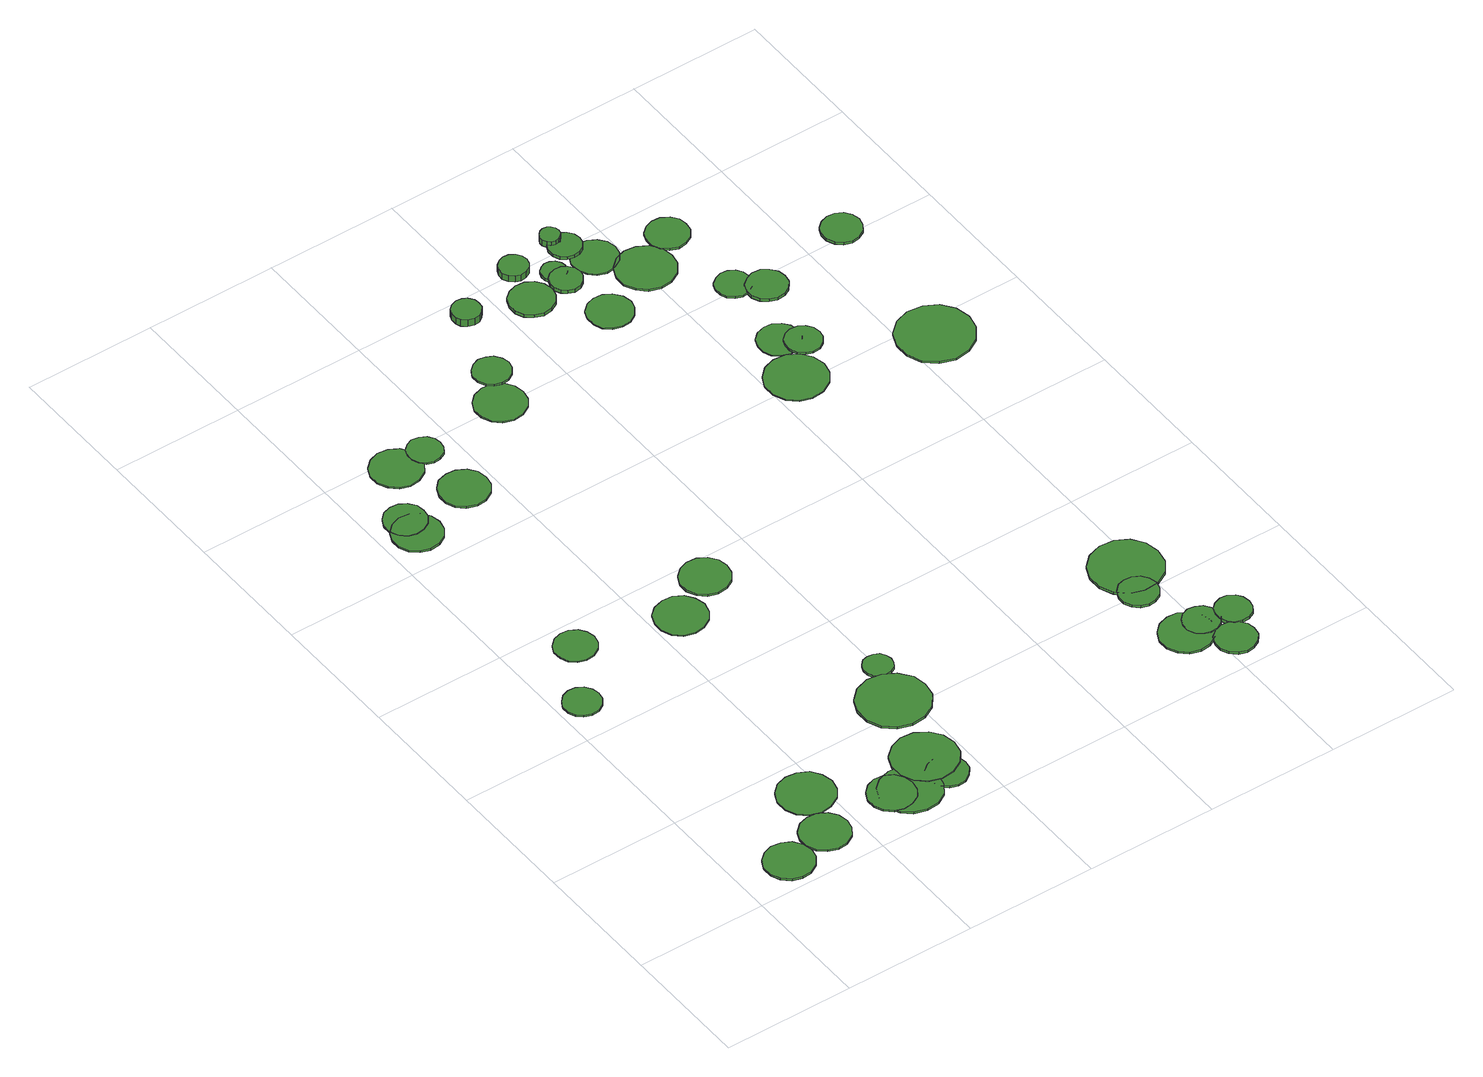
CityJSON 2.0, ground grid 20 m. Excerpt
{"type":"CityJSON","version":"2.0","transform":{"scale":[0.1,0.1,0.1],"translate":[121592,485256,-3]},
"CityObjects":{
"tree1":{"type":"SolitaryVegetationObject","attributes":{"function":"something"},"geometry":[{"type":"MultiSurface","lod":"1","boundaries":[[[0,1,2,3,4,5,6,7,8,9,10,11,12,13,14]],[[15,16,17,18,19,20,21,22,23,24,25,26,27,28,29]],[[0,29,28,1]],[[1,28,27,2]],[[2,27,26,3]],[[3,26,25,4]],[[4,25,24,5]],[[5,24,23,6]],[[6,23,22,7]],[[7,22,21,8]],[[8,21,20,9]],[[9,20,19,10]],[[10,19,18,11]],[[11,18,17,12]],[[12,17,16,13]],[[13,16,15,14]],[[14,15,29,0]]]}]},
"tree2":{"type":"SolitaryVegetationObject","attributes":{"function":"something"},"geometry":[{"type":"MultiSurface","lod":"1","boundaries":[[[30,31,32,33,34,35,36,37,38,39,40,41,42,43,44]],[[45,46,47,48,49,50,51,52,53,54,55,56,57,58,59]],[[30,59,58,31]],[[31,58,57,32]],[[32,57,56,33]],[[33,56,55,34]],[[34,55,54,35]],[[35,54,53,36]],[[36,53,52,37]],[[37,52,51,38]],[[38,51,50,39]],[[39,50,49,40]],[[40,49,48,41]],[[41,48,47,42]],[[42,47,46,43]],[[43,46,45,44]],[[44,45,59,30]]]}]},
"tree3":{"type":"SolitaryVegetationObject","attributes":{"function":"something"},"geometry":[{"type":"MultiSurface","lod":"1","boundaries":[[[60,61,62,63,64,65,66,67,68,69,70,71,72,73,74]],[[75,76,77,78,79,80,81,82,83,84,85,86,87,88,89]],[[60,89,88,61]],[[61,88,87,62]],[[62,87,86,63]],[[63,86,85,64]],[[64,85,84,65]],[[65,84,83,66]],[[66,83,82,67]],[[67,82,81,68]],[[68,81,80,69]],[[69,80,79,70]],[[70,79,78,71]],[[71,78,77,72]],[[72,77,76,73]],[[73,76,75,74]],[[74,75,89,60]]]}]},
"tree4":{"type":"SolitaryVegetationObject","attributes":{"function":"something"},"geometry":[{"type":"MultiSurface","lod":"1","boundaries":[[[90,91,92,93,94,95,96,97,98,99,100,101,102,103,104]],[[105,106,107,108,109,110,111,112,113,114,115,116,117,118,119]],[[90,119,118,91]],[[91,118,117,92]],[[92,117,116,93]],[[93,116,115,94]],[[94,115,114,95]],[[95,114,113,96]],[[96,113,112,97]],[[97,112,111,98]],[[98,111,110,99]],[[99,110,109,100]],[[100,109,108,101]],[[101,108,107,102]],[[102,107,106,103]],[[103,106,105,104]],[[104,105,119,90]]]}]},
"tree5":{"type":"SolitaryVegetationObject","attributes":{"function":"something"},"geometry":[{"type":"MultiSurface","lod":"1","boundaries":[[[120,121,122,123,124,125,126,127,128,129,130,131,132,133,134]],[[135,136,137,138,139,140,141,142,143,144,145,146,147,148,149]],[[120,149,148,121]],[[121,148,147,122]],[[122,147,146,123]],[[123,146,145,124]],[[124,145,144,125]],[[125,144,143,126]],[[126,143,142,127]],[[127,142,141,128]],[[128,141,140,129]],[[129,140,139,130]],[[130,139,138,131]],[[131,138,137,132]],[[132,137,136,133]],[[133,136,135,134]],[[134,135,149,120]]]}]},
"tree6":{"type":"SolitaryVegetationObject","attributes":{"function":"something"},"geometry":[{"type":"MultiSurface","lod":"1","boundaries":[[[150,151,152,153,154,155,156,157,158,159,160,161,162,163,164]],[[165,166,167,168,169,170,171,172,173,174,175,176,177,178,179]],[[150,179,178,151]],[[151,178,177,152]],[[152,177,176,153]],[[153,176,175,154]],[[154,175,174,155]],[[155,174,173,156]],[[156,173,172,157]],[[157,172,171,158]],[[158,171,170,159]],[[159,170,169,160]],[[160,169,168,161]],[[161,168,167,162]],[[162,167,166,163]],[[163,166,165,164]],[[164,165,179,150]]]}]},
"tree7":{"type":"SolitaryVegetationObject","attributes":{"function":"something"},"geometry":[{"type":"MultiSurface","lod":"1","boundaries":[[[180,181,182,183,184,185,186,187,188,189,190,191,192,193,194]],[[195,196,197,198,199,200,201,202,203,204,205,206,207,208,209]],[[180,209,208,181]],[[181,208,207,182]],[[182,207,206,183]],[[183,206,205,184]],[[184,205,204,185]],[[185,204,203,186]],[[186,203,202,187]],[[187,202,201,188]],[[188,201,200,189]],[[189,200,199,190]],[[190,199,198,191]],[[191,198,197,192]],[[192,197,196,193]],[[193,196,195,194]],[[194,195,209,180]]]}]},
"tree8":{"type":"SolitaryVegetationObject","attributes":{"function":"something"},"geometry":[{"type":"MultiSurface","lod":"1","boundaries":[[[210,211,212,213,214,215,216,217,218,219,220,221,222,223,224]],[[225,226,227,228,229,230,231,232,233,234,235,236,237,238,239]],[[210,239,238,211]],[[211,238,237,212]],[[212,237,236,213]],[[213,236,235,214]],[[214,235,234,215]],[[215,234,233,216]],[[216,233,232,217]],[[217,232,231,218]],[[218,231,230,219]],[[219,230,229,220]],[[220,229,228,221]],[[221,228,227,222]],[[222,227,226,223]],[[223,226,225,224]],[[224,225,239,210]]]}]},
"tree9":{"type":"SolitaryVegetationObject","attributes":{"function":"something"},"geometry":[{"type":"MultiSurface","lod":"1","boundaries":[[[240,241,242,243,244,245,246,247,248,249,250,251,252,253,254]],[[255,256,257,258,259,260,261,262,263,264,265,266,267,268,269]],[[240,269,268,241]],[[241,268,267,242]],[[242,267,266,243]],[[243,266,265,244]],[[244,265,264,245]],[[245,264,263,246]],[[246,263,262,247]],[[247,262,261,248]],[[248,261,260,249]],[[249,260,259,250]],[[250,259,258,251]],[[251,258,257,252]],[[252,257,256,253]],[[253,256,255,254]],[[254,255,269,240]]]}]},
"tree10":{"type":"SolitaryVegetationObject","attributes":{"function":"something"},"geometry":[{"type":"MultiSurface","lod":"1","boundaries":[[[270,271,272,273,274,275,276,277,278,279,280,281,282,283,284]],[[285,286,287,288,289,290,291,292,293,294,295,296,297,298,299]],[[270,299,298,271]],[[271,298,297,272]],[[272,297,296,273]],[[273,296,295,274]],[[274,295,294,275]],[[275,294,293,276]],[[276,293,292,277]],[[277,292,291,278]],[[278,291,290,279]],[[279,290,289,280]],[[280,289,288,281]],[[281,288,287,282]],[[282,287,286,283]],[[283,286,285,284]],[[284,285,299,270]]]}]},
"tree11":{"type":"SolitaryVegetationObject","attributes":{"function":"something"},"geometry":[{"type":"MultiSurface","lod":"1","boundaries":[[[300,301,302,303,304,305,306,307,308,309,310,311,312,313,314]],[[315,316,317,318,319,320,321,322,323,324,325,326,327,328,329]],[[300,329,328,301]],[[301,328,327,302]],[[302,327,326,303]],[[303,326,325,304]],[[304,325,324,305]],[[305,324,323,306]],[[306,323,322,307]],[[307,322,321,308]],[[308,321,320,309]],[[309,320,319,310]],[[310,319,318,311]],[[311,318,317,312]],[[312,317,316,313]],[[313,316,315,314]],[[314,315,329,300]]]}]},
"tree12":{"type":"SolitaryVegetationObject","attributes":{"function":"something"},"geometry":[{"type":"MultiSurface","lod":"1","boundaries":[[[330,331,332,333,334,335,336,337,338,339,340,341,342,343,344]],[[345,346,347,348,349,350,351,352,353,354,355,356,357,358,359]],[[330,359,358,331]],[[331,358,357,332]],[[332,357,356,333]],[[333,356,355,334]],[[334,355,354,335]],[[335,354,353,336]],[[336,353,352,337]],[[337,352,351,338]],[[338,351,350,339]],[[339,350,349,340]],[[340,349,348,341]],[[341,348,347,342]],[[342,347,346,343]],[[343,346,345,344]],[[344,345,359,330]]]}]},
"tree13":{"type":"SolitaryVegetationObject","attributes":{"function":"something"},"geometry":[{"type":"MultiSurface","lod":"1","boundaries":[[[360,361,362,363,364,365,366,367,368,369,370,371,372,373,374]],[[375,376,377,378,379,380,381,382,383,384,385,386,387,388,389]],[[360,389,388,361]],[[361,388,387,362]],[[362,387,386,363]],[[363,386,385,364]],[[364,385,384,365]],[[365,384,383,366]],[[366,383,382,367]],[[367,382,381,368]],[[368,381,380,369]],[[369,380,379,370]],[[370,379,378,371]],[[371,378,377,372]],[[372,377,376,373]],[[373,376,375,374]],[[374,375,389,360]]]}]},
"tree14":{"type":"SolitaryVegetationObject","attributes":{"function":"something"},"geometry":[{"type":"MultiSurface","lod":"1","boundaries":[[[390,391,392,393,394,395,396,397,398,399,400,401,402,403,404]],[[405,406,407,408,409,410,411,412,413,414,415,416,417,418,419]],[[390,419,418,391]],[[391,418,417,392]],[[392,417,416,393]],[[393,416,415,394]],[[394,415,414,395]],[[395,414,413,396]],[[396,413,412,397]],[[397,412,411,398]],[[398,411,410,399]],[[399,410,409,400]],[[400,409,408,401]],[[401,408,407,402]],[[402,407,406,403]],[[403,406,405,404]],[[404,405,419,390]]]}]},
"tree15":{"type":"SolitaryVegetationObject","attributes":{"function":"something"},"geometry":[{"type":"MultiSurface","lod":"1","boundaries":[[[420,421,422,423,424,425,426,427,428,429,430,431,432,433,434]],[[435,436,437,438,439,440,441,442,443,444,445,446,447,448,449]],[[420,449,448,421]],[[421,448,447,422]],[[422,447,446,423]],[[423,446,445,424]],[[424,445,444,425]],[[425,444,443,426]],[[426,443,442,427]],[[427,442,441,428]],[[428,441,440,429]],[[429,440,439,430]],[[430,439,438,431]],[[431,438,437,432]],[[432,437,436,433]],[[433,436,435,434]],[[434,435,449,420]]]}]},
"tree16":{"type":"SolitaryVegetationObject","attributes":{"function":"something"},"geometry":[{"type":"MultiSurface","lod":"1","boundaries":[[[450,451,452,453,454,455,456,457,458,459,460,461,462,463,464]],[[465,466,467,468,469,470,471,472,473,474,475,476,477,478,479]],[[450,479,478,451]],[[451,478,477,452]],[[452,477,476,453]],[[453,476,475,454]],[[454,475,474,455]],[[455,474,473,456]],[[456,473,472,457]],[[457,472,471,458]],[[458,471,470,459]],[[459,470,469,460]],[[460,469,468,461]],[[461,468,467,462]],[[462,467,466,463]],[[463,466,465,464]],[[464,465,479,450]]]}]},
"tree17":{"type":"SolitaryVegetationObject","attributes":{"function":"something"},"geometry":[{"type":"MultiSurface","lod":"1","boundaries":[[[480,481,482,483,484,485,486,487,488,489,490,491,492,493,494]],[[495,496,497,498,499,500,501,502,503,504,505,506,507,508,509]],[[480,509,508,481]],[[481,508,507,482]],[[482,507,506,483]],[[483,506,505,484]],[[484,505,504,485]],[[485,504,503,486]],[[486,503,502,487]],[[487,502,501,488]],[[488,501,500,489]],[[489,500,499,490]],[[490,499,498,491]],[[491,498,497,492]],[[492,497,496,493]],[[493,496,495,494]],[[494,495,509,480]]]}]},
"tree18":{"type":"SolitaryVegetationObject","attributes":{"function":"something"},"geometry":[{"type":"MultiSurface","lod":"1","boundaries":[[[510,511,512,513,514,515,516,517,518,519,520,521,522,523,524]],[[525,526,527,528,529,530,531,532,533,534,535,536,537,538,539]],[[510,539,538,511]],[[511,538,537,512]],[[512,537,536,513]],[[513,536,535,514]],[[514,535,534,515]],[[515,534,533,516]],[[516,533,532,517]],[[517,532,531,518]],[[518,531,530,519]],[[519,530,529,520]],[[520,529,528,521]],[[521,528,527,522]],[[522,527,526,523]],[[523,526,525,524]],[[524,525,539,510]]]}]},
"tree19":{"type":"SolitaryVegetationObject","attributes":{"function":"something"},"geometry":[{"type":"MultiSurface","lod":"1","boundaries":[[[540,541,542,543,544,545,546,547,548,549,550,551,552,553,554]],[[555,556,557,558,559,560,561,562,563,564,565,566,567,568,569]],[[540,569,568,541]],[[541,568,567,542]],[[542,567,566,543]],[[543,566,565,544]],[[544,565,564,545]],[[545,564,563,546]],[[546,563,562,547]],[[547,562,561,548]],[[548,561,560,549]],[[549,560,559,550]],[[550,559,558,551]],[[551,558,557,552]],[[552,557,556,553]],[[553,556,555,554]],[[554,555,569,540]]]}]},
"tree20":{"type":"SolitaryVegetationObject","attributes":{"function":"something"},"geometry":[{"type":"MultiSurface","lod":"1","boundaries":[[[570,571,572,573,574,575,576,577,578,579,580,581,582,583,584]],[[585,586,587,588,589,590,591,592,593,594,595,596,597,598,599]],[[570,599,598,571]],[[571,598,597,572]],[[572,597,596,573]],[[573,596,595,574]],[[574,595,594,575]],[[575,594,593,576]],[[576,593,592,577]],[[577,592,591,578]],[[578,591,590,579]],[[579,590,589,580]],[[580,589,588,581]],[[581,588,587,582]],[[582,587,586,583]],[[583,586,585,584]],[[584,585,599,570]]]}]},
"tree21":{"type":"SolitaryVegetationObject","attributes":{"function":"something"},"geometry":[{"type":"MultiSurface","lod":"1","boundaries":[[[600,601,602,603,604,605,606,607,608,609,610,611,612,613,614]],[[615,616,617,618,619,620,621,622,623,624,625,626,627,628,629]],[[600,629,628,601]],[[601,628,627,602]],[[602,627,626,603]],[[603,626,625,604]],[[604,625,624,605]],[[605,624,623,606]],[[606,623,622,607]],[[607,622,621,608]],[[608,621,620,609]],[[609,620,619,610]],[[610,619,618,611]],[[611,618,617,612]],[[612,617,616,613]],[[613,616,615,614]],[[614,615,629,600]]]}]},
"tree22":{"type":"SolitaryVegetationObject","attributes":{"function":"something"},"geometry":[{"type":"MultiSurface","lod":"1","boundaries":[[[630,631,632,633,634,635,636,637,638,639,640,641,642,643,644]],[[645,646,647,648,649,650,651,652,653,654,655,656,657,658,659]],[[630,659,658,631]],[[631,658,657,632]],[[632,657,656,633]],[[633,656,655,634]],[[634,655,654,635]],[[635,654,653,636]],[[636,653,652,637]],[[637,652,651,638]],[[638,651,650,639]],[[639,650,649,640]],[[640,649,648,641]],[[641,648,647,642]],[[642,647,646,643]],[[643,646,645,644]],[[644,645,659,630]]]}]},
"tree23":{"type":"SolitaryVegetationObject","attributes":{"function":"something"},"geometry":[{"type":"MultiSurface","lod":"1","boundaries":[[[660,661,662,663,664,665,666,667,668,669,670,671,672,673,674]],[[675,676,677,678,679,680,681,682,683,684,685,686,687,688,689]],[[660,689,688,661]],[[661,688,687,662]],[[662,687,686,663]],[[663,686,685,664]],[[664,685,684,665]],[[665,684,683,666]],[[666,683,682,667]],[[667,682,681,668]],[[668,681,680,669]],[[669,680,679,670]],[[670,679,678,671]],[[671,678,677,672]],[[672,677,676,673]],[[673,676,675,674]],[[674,675,689,660]]]}]},
"tree24":{"type":"SolitaryVegetationObject","attributes":{"function":"something"},"geometry":[{"type":"MultiSurface","lod":"1","boundaries":[[[690,691,692,693,694,695,696,697,698,699,700,701,702,703,704]],[[705,706,707,708,709,710,711,712,713,714,715,716,717,718,719]],[[690,719,718,691]],[[691,718,717,692]],[[692,717,716,693]],[[693,716,715,694]],[[694,715,714,695]],[[695,714,713,696]],[[696,713,712,697]],[[697,712,711,698]],[[698,711,710,699]],[[699,710,709,700]],[[700,709,708,701]],[[701,708,707,702]],[[702,707,706,703]],[[703,706,705,704]],[[704,705,719,690]]]}]},
"tree25":{"type":"SolitaryVegetationObject","attributes":{"function":"something"},"geometry":[{"type":"MultiSurface","lod":"1","boundaries":[[[720,721,722,723,724,725,726,727,728,729,730,731,732,733,734]],[[735,736,737,738,739,740,741,742,743,744,745,746,747,748,749]],[[720,749,748,721]],[[721,748,747,722]],[[722,747,746,723]],[[723,746,745,724]],[[724,745,744,725]],[[725,744,743,726]],[[726,743,742,727]],[[727,742,741,728]],[[728,741,740,729]],[[729,740,739,730]],[[730,739,738,731]],[[731,738,737,732]],[[732,737,736,733]],[[733,736,735,734]],[[734,735,749,720]]]}]},
"tree26":{"type":"SolitaryVegetationObject","attributes":{"function":"something"},"geometry":[{"type":"MultiSurface","lod":"1","boundaries":[[[750,751,752,753,754,755,756,757,758,759,760,761,762,763,764]],[[765,766,767,768,769,770,771,772,773,774,775,776,777,778,779]],[[750,779,778,751]],[[751,778,777,752]],[[752,777,776,753]],[[753,776,775,754]],[[754,775,774,755]],[[755,774,773,756]],[[756,773,772,757]],[[757,772,771,758]],[[758,771,770,759]],[[759,770,769,760]],[[760,769,768,761]],[[761,768,767,762]],[[762,767,766,763]],[[763,766,765,764]],[[764,765,779,750]]]}]},
"tree27":{"type":"SolitaryVegetationObject","attributes":{"function":"something"},"geometry":[{"type":"MultiSurface","lod":"1","boundaries":[[[780,781,782,783,784,785,786,787,788,789,790,791,792,793,794]],[[795,796,797,798,799,800,801,802,803,804,805,806,807,808,809]],[[780,809,808,781]],[[781,808,807,782]],[[782,807,806,783]],[[783,806,805,784]],[[784,805,804,785]],[[785,804,803,786]],[[786,803,802,787]],[[787,802,801,788]],[[788,801,800,789]],[[789,800,799,790]],[[790,799,798,791]],[[791,798,797,792]],[[792,797,796,793]],[[793,796,795,794]],[[794,795,809,780]]]}]},
"tree28":{"type":"SolitaryVegetationObject","attributes":{"function":"something"},"geometry":[{"type":"MultiSurface","lod":"1","boundaries":[[[810,811,812,813,814,815,816,817,818,819,820,821,822,823,824]],[[825,826,827,828,829,830,831,832,833,834,835,836,837,838,839]],[[810,839,838,811]],[[811,838,837,812]],[[812,837,836,813]],[[813,836,835,814]],[[814,835,834,815]],[[815,834,833,816]],[[816,833,832,817]],[[817,832,831,818]],[[818,831,830,819]],[[819,830,829,820]],[[820,829,828,821]],[[821,828,827,822]],[[822,827,826,823]],[[823,826,825,824]],[[824,825,839,810]]]}]},
"tree29":{"type":"SolitaryVegetationObject","attributes":{"function":"something"},"geometry":[{"type":"MultiSurface","lod":"1","boundaries":[[[840,841,842,843,844,845,846,847,848,849,850,851,852,853,854]],[[855,856,857,858,859,860,861,862,863,864,865,866,867,868,869]],[[840,869,868,841]],[[841,868,867,842]],[[842,867,866,843]],[[843,866,865,844]],[[844,865,864,845]],[[845,864,863,846]],[[846,863,862,847]],[[847,862,861,848]],[[848,861,860,849]],[[849,860,859,850]],[[850,859,858,851]],[[851,858,857,852]],[[852,857,856,853]],[[853,856,855,854]],[[854,855,869,840]]]}]},
"tree30":{"type":"SolitaryVegetationObject","attributes":{"function":"something"},"geometry":[{"type":"MultiSurface","lod":"1","boundaries":[[[870,871,872,873,874,875,876,877,878,879,880,881,882,883,884]],[[885,886,887,888,889,890,891,892,893,894,895,896,897,898,899]],[[870,899,898,871]],[[871,898,897,872]],[[872,897,896,873]],[[873,896,895,874]],[[874,895,894,875]],[[875,894,893,876]],[[876,893,892,877]],[[877,892,891,878]],[[878,891,890,879]],[[879,890,889,880]],[[880,889,888,881]],[[881,888,887,882]],[[882,887,886,883]],[[883,886,885,884]],[[884,885,899,870]]]}]},
"tree31":{"type":"SolitaryVegetationObject","attributes":{"function":"something"},"geometry":[{"type":"MultiSurface","lod":"1","boundaries":[[[900,901,902,903,904,905,906,907,908,909,910,911,912,913,914]],[[915,916,917,918,919,920,921,922,923,924,925,926,927,928,929]],[[900,929,928,901]],[[901,928,927,902]],[[902,927,926,903]],[[903,926,925,904]],[[904,925,924,905]],[[905,924,923,906]],[[906,923,922,907]],[[907,922,921,908]],[[908,921,920,909]],[[909,920,919,910]],[[910,919,918,911]],[[911,918,917,912]],[[912,917,916,913]],[[913,916,915,914]],[[914,915,929,900]]]}]},
"tree32":{"type":"SolitaryVegetationObject","attributes":{"function":"something"},"geometry":[{"type":"MultiSurface","lod":"1","boundaries":[[[930,931,932,933,934,935,936,937,938,939,940,941,942,943,944]],[[945,946,947,948,949,950,951,952,953,954,955,956,957,958,959]],[[930,959,958,931]],[[931,958,957,932]],[[932,957,956,933]],[[933,956,955,934]],[[934,955,954,935]],[[935,954,953,936]],[[936,953,952,937]],[[937,952,951,938]],[[938,951,950,939]],[[939,950,949,940]],[[940,949,948,941]],[[941,948,947,942]],[[942,947,946,943]],[[943,946,945,944]],[[944,945,959,930]]]}]},
"tree33":{"type":"SolitaryVegetationObject","attributes":{"function":"something"},"geometry":[{"type":"MultiSurface","lod":"1","boundaries":[[[960,961,962,963,964,965,966,967,968,969,970,971,972,973,974]],[[975,976,977,978,979,980,981,982,983,984,985,986,987,988,989]],[[960,989,988,961]],[[961,988,987,962]],[[962,987,986,963]],[[963,986,985,964]],[[964,985,984,965]],[[965,984,983,966]],[[966,983,982,967]],[[967,982,981,968]],[[968,981,980,969]],[[969,980,979,970]],[[970,979,978,971]],[[971,978,977,972]],[[972,977,976,973]],[[973,976,975,974]],[[974,975,989,960]]]}]},
"tree34":{"type":"SolitaryVegetationObject","attributes":{"function":"something"},"geometry":[{"type":"MultiSurface","lod":"1","boundaries":[[[990,991,992,993,994,995,996,997,998,999,1000,1001,1002,1003,1004]],[[1005,1006,1007,1008,1009,1010,1011,1012,1013,1014,1015,1016,1017,1018,1019]],[[990,1019,1018,991]],[[991,1018,1017,992]],[[992,1017,1016,993]],[[993,1016,1015,994]],[[994,1015,1014,995]],[[995,1014,1013,996]],[[996,1013,1012,997]],[[997,1012,1011,998]],[[998,1011,1010,999]],[[999,1010,1009,1000]],[[1000,1009,1008,1001]],[[1001,1008,1007,1002]],[[1002,1007,1006,1003]],[[1003,1006,1005,1004]],[[1004,1005,1019,990]]]}]},
"tree35":{"type":"SolitaryVegetationObject","attributes":{"function":"something"},"geometry":[{"type":"MultiSurface","lod":"1","boundaries":[[[1020,1021,1022,1023,1024,1025,1026,1027,1028,1029,1030,1031,1032,1033,1034]],[[1035,1036,1037,1038,1039,1040,1041,1042,1010,1043,1044,1045,1046,1047,1048]],[[1020,1048,1047,1021]],[[1021,1047,1046,1022]],[[1022,1046,1045,1023]],[[1023,1045,1044,1024]],[[1024,1044,1043,1025]],[[1025,1043,1010,1026]],[[1026,1010,1042,1027]],[[1027,1042,1041,1028]],[[1028,1041,1040,1029]],[[1029,1040,1039,1030]],[[1030,1039,1038,1031]],[[1031,1038,1037,1032]],[[1032,1037,1036,1033]],[[1033,1036,1035,1034]],[[1034,1035,1048,1020]]]}]},
"tree36":{"type":"SolitaryVegetationObject","attributes":{"function":"something"},"geometry":[{"type":"MultiSurface","lod":"1","boundaries":[[[1049,1050,1051,1052,1053,1054,1055,1056,1057,1058,1059,1060,1061,1062,1063]],[[1064,1065,1066,1067,1068,1069,1070,1071,1072,1073,1074,1075,1076,1077,1078]],[[1049,1078,1077,1050]],[[1050,1077,1076,1051]],[[1051,1076,1075,1052]],[[1052,1075,1074,1053]],[[1053,1074,1073,1054]],[[1054,1073,1072,1055]],[[1055,1072,1071,1056]],[[1056,1071,1070,1057]],[[1057,1070,1069,1058]],[[1058,1069,1068,1059]],[[1059,1068,1067,1060]],[[1060,1067,1066,1061]],[[1061,1066,1065,1062]],[[1062,1065,1064,1063]],[[1063,1064,1078,1049]]]}]},
"tree37":{"type":"SolitaryVegetationObject","attributes":{"function":"something"},"geometry":[{"type":"MultiSurface","lod":"1","boundaries":[[[1079,1080,1081,1082,1083,1084,1085,1086,1087,1088,1089,1090,1091,1092,1093]],[[1094,1095,1096,1097,1098,1099,1100,1101,1102,1103,1104,1105,1106,1107,1108]],[[1079,1108,1107,1080]],[[1080,1107,1106,1081]],[[1081,1106,1105,1082]],[[1082,1105,1104,1083]],[[1083,1104,1103,1084]],[[1084,1103,1102,1085]],[[1085,1102,1101,1086]],[[1086,1101,1100,1087]],[[1087,1100,1099,1088]],[[1088,1099,1098,1089]],[[1089,1098,1097,1090]],[[1090,1097,1096,1091]],[[1091,1096,1095,1092]],[[1092,1095,1094,1093]],[[1093,1094,1108,1079]]]}]},
"tree38":{"type":"SolitaryVegetationObject","attributes":{"function":"something"},"geometry":[{"type":"MultiSurface","lod":"1","boundaries":[[[1109,1110,1111,1112,1113,1114,1115,1116,1117,1118,1119,1120,1121,1122,1123]],[[1124,1125,1126,1127,1128,1129,1130,1131,1132,1133,1134,1135,1136,1137,1138]],[[1109,1138,1137,1110]],[[1110,1137,1136,1111]],[[1111,1136,1135,1112]],[[1112,1135,1134,1113]],[[1113,1134,1133,1114]],[[1114,1133,1132,1115]],[[1115,1132,1131,1116]],[[1116,1131,1130,1117]],[[1117,1130,1129,1118]],[[1118,1129,1128,1119]],[[1119,1128,1127,1120]],[[1120,1127,1126,1121]],[[1121,1126,1125,1122]],[[1122,1125,1124,1123]],[[1123,1124,1138,1109]]]}]},
"tree39":{"type":"SolitaryVegetationObject","attributes":{"function":"something"},"geometry":[{"type":"MultiSurface","lod":"1","boundaries":[[[1139,1140,1141,1142,1143,1144,1145,1146,1147,1148,1149,1150,1151,1152,1153]],[[1154,1155,1156,1157,1158,1159,1160,1161,1162,1163,1164,1165,1166,1167,1168]],[[1139,1168,1167,1140]],[[1140,1167,1166,1141]],[[1141,1166,1165,1142]],[[1142,1165,1164,1143]],[[1143,1164,1163,1144]],[[1144,1163,1162,1145]],[[1145,1162,1161,1146]],[[1146,1161,1160,1147]],[[1147,1160,1159,1148]],[[1148,1159,1158,1149]],[[1149,1158,1157,1150]],[[1150,1157,1156,1151]],[[1151,1156,1155,1152]],[[1152,1155,1154,1153]],[[1153,1154,1168,1139]]]}]},
"tree40":{"type":"SolitaryVegetationObject","attributes":{"function":"something"},"geometry":[{"type":"MultiSurface","lod":"1","boundaries":[[[1169,1170,1171,1172,1173,1174,1175,1176,1177,1178,1179,1180,1181,1182,1183]],[[1184,1185,1186,1187,1188,1189,1190,1191,1192,1193,1194,1195,1196,1197,1198]],[[1169,1198,1197,1170]],[[1170,1197,1196,1171]],[[1171,1196,1195,1172]],[[1172,1195,1194,1173]],[[1173,1194,1193,1174]],[[1174,1193,1192,1175]],[[1175,1192,1191,1176]],[[1176,1191,1190,1177]],[[1177,1190,1189,1178]],[[1178,1189,1188,1179]],[[1179,1188,1187,1180]],[[1180,1187,1186,1181]],[[1181,1186,1185,1182]],[[1182,1185,1184,1183]],[[1183,1184,1198,1169]]]}]},
"tree41":{"type":"SolitaryVegetationObject","attributes":{"function":"something"},"geometry":[{"type":"MultiSurface","lod":"1","boundaries":[[[1199,1200,1201,1202,1203,1204,1205,1206,1207,1208,1209,1210,1211,1212,1213]],[[1214,1215,1216,1217,1218,1219,1220,1221,1222,1223,1224,1225,1226,1227,1228]],[[1199,1228,1227,1200]],[[1200,1227,1226,1201]],[[1201,1226,1225,1202]],[[1202,1225,1224,1203]],[[1203,1224,1223,1204]],[[1204,1223,1222,1205]],[[1205,1222,1221,1206]],[[1206,1221,1220,1207]],[[1207,1220,1219,1208]],[[1208,1219,1218,1209]],[[1209,1218,1217,1210]],[[1210,1217,1216,1211]],[[1211,1216,1215,1212]],[[1212,1215,1214,1213]],[[1213,1214,1228,1199]]]}]},
"tree42":{"type":"SolitaryVegetationObject","attributes":{"function":"something"},"geometry":[{"type":"MultiSurface","lod":"1","boundaries":[[[1229,1230,1231,1232,1233,1234,1235,1236,1237,1238,1239,1240,1241,1242,1243]],[[1244,1245,1246,1247,1248,1249,1250,1251,1252,1253,1254,1255,1256,1257,1258]],[[1229,1258,1257,1230]],[[1230,1257,1256,1231]],[[1231,1256,1255,1232]],[[1232,1255,1254,1233]],[[1233,1254,1253,1234]],[[1234,1253,1252,1235]],[[1235,1252,1251,1236]],[[1236,1251,1250,1237]],[[1237,1250,1249,1238]],[[1238,1249,1248,1239]],[[1239,1248,1247,1240]],[[1240,1247,1246,1241]],[[1241,1246,1245,1242]],[[1242,1245,1244,1243]],[[1243,1244,1258,1229]]]}]},
"tree43":{"type":"SolitaryVegetationObject","attributes":{"function":"something"},"geometry":[{"type":"MultiSurface","lod":"1","boundaries":[[[1259,1260,1261,1262,1263,1264,1265,1266,1267,1268,1269,1270,1271,1272,1273]],[[1274,1275,1276,1277,1278,1279,1280,1281,1282,1283,1284,1285,1286,1287,1288]],[[1259,1288,1287,1260]],[[1260,1287,1286,1261]],[[1261,1286,1285,1262]],[[1262,1285,1284,1263]],[[1263,1284,1283,1264]],[[1264,1283,1282,1265]],[[1265,1282,1281,1266]],[[1266,1281,1280,1267]],[[1267,1280,1279,1268]],[[1268,1279,1278,1269]],[[1269,1278,1277,1270]],[[1270,1277,1276,1271]],[[1271,1276,1275,1272]],[[1272,1275,1274,1273]],[[1273,1274,1288,1259]]]}]},
"tree44":{"type":"SolitaryVegetationObject","attributes":{"function":"something"},"geometry":[{"type":"MultiSurface","lod":"1","boundaries":[[[1289,1290,1291,1292,1293,1294,1295,1296,1297,1298,1299,1300,1301,1302,1303]],[[1304,1305,1306,1307,1308,1309,1310,1311,1312,1313,1314,1315,1316,1317,1318]],[[1289,1318,1317,1290]],[[1290,1317,1316,1291]],[[1291,1316,1315,1292]],[[1292,1315,1314,1293]],[[1293,1314,1313,1294]],[[1294,1313,1312,1295]],[[1295,1312,1311,1296]],[[1296,1311,1310,1297]],[[1297,1310,1309,1298]],[[1298,1309,1308,1299]],[[1299,1308,1307,1300]],[[1300,1307,1306,1301]],[[1301,1306,1305,1302]],[[1302,1305,1304,1303]],[[1303,1304,1318,1289]]]}]}
},
"vertices":[
[115,45,16],[112,60,16],[103,73,16],[89,80,16],[74,82,16],[60,77,16],[48,67,16],[42,53,16],[42,38,16],[48,24,16],[60,13,16],[74,9,16],[89,10,16],[103,18,16],[112,30,16],[112,30,13],[103,18,13],[89,10,13],[74,9,13],[60,13,13],[48,24,13],[42,38,13],[42,53,13],[48,67,13],[60,77,13],[74,82,13],[89,80,13],[103,73,13],[112,60,13],[115,45,13],
[186,62,18],[183,77,18],[174,89,18],[160,97,18],[145,98,18],[131,94,18],[119,83,18],[113,69,18],[113,54,18],[119,40,18],[131,30,18],[145,25,18],[160,26,18],[174,34,18],[183,47,18],[183,47,15],[174,34,15],[160,26,15],[145,25,15],[131,30,15],[119,40,15],[113,54,15],[113,69,15],[119,83,15],[131,94,15],[145,98,15],[160,97,15],[174,89,15],[183,77,15],[186,62,15],
[65,463,14],[63,474,14],[56,484,14],[46,490,14],[34,491,14],[23,487,14],[15,479,14],[10,469,14],[10,457,14],[15,446,14],[23,439,14],[34,435,14],[46,436,14],[56,442,14],[63,451,14],[63,451,11],[56,442,11],[46,436,11],[34,435,11],[23,439,11],[15,446,11],[10,457,11],[10,469,11],[15,479,11],[23,487,11],[34,491,11],[46,490,11],[56,484,11],[63,474,11],[65,463,11],
[216,138,17],[212,155,17],[202,170,17],[186,178,17],[169,180,17],[152,175,17],[139,163,17],[132,147,17],[132,129,17],[139,113,17],[152,101,17],[169,96,17],[186,98,17],[202,107,17],[212,121,17],[212,121,15],[202,107,15],[186,98,15],[169,96,15],[152,101,15],[139,113,15],[132,129,15],[132,147,15],[139,163,15],[152,175,15],[169,180,15],[186,178,15],[202,170,15],[212,155,15],[216,138,15],
[125,556,15],[122,569,15],[115,579,15],[103,586,15],[90,587,15],[78,583,15],[68,574,15],[63,563,15],[63,549,15],[68,537,15],[78,529,15],[90,525,15],[103,526,15],[115,533,15],[122,543,15],[122,543,13],[115,533,13],[103,526,13],[90,525,13],[78,529,13],[68,537,13],[63,549,13],[63,563,13],[68,574,13],[78,583,13],[90,587,13],[103,586,13],[115,579,13],[122,569,13],[125,556,13],
[299,69,21],[296,83,21],[288,95,21],[275,102,21],[260,104,21],[247,99,21],[236,89,21],[230,76,21],[230,61,21],[236,48,21],[247,38,21],[260,33,21],[275,35,21],[288,42,21],[296,54,21],[296,54,18],[288,42,18],[275,35,18],[260,33,18],[247,38,18],[236,48,18],[230,61,18],[230,76,18],[236,89,18],[247,99,18],[260,104,18],[275,102,18],[288,95,18],[296,83,18],[299,69,18],
[335,60,21],[331,78,21],[320,94,21],[304,103,21],[285,105,21],[266,99,21],[252,87,21],[244,69,21],[244,50,21],[252,32,21],[266,20,21],[285,14,21],[304,16,21],[320,25,21],[331,41,21],[331,41,18],[320,25,18],[304,16,18],[285,14,18],[266,20,18],[252,32,18],[244,50,18],[244,69,18],[252,87,18],[266,99,18],[285,105,18],[304,103,18],[320,94,18],[331,78,18],[335,60,18],
[87,858,18],[84,873,18],[75,885,18],[62,893,18],[46,895,18],[32,890,18],[20,879,18],[14,865,18],[14,850,18],[20,836,18],[32,826,18],[46,821,18],[62,823,18],[75,830,18],[84,843,18],[84,843,15],[75,830,15],[62,823,15],[46,821,15],[32,826,15],[20,836,15],[14,850,15],[14,865,15],[20,879,15],[32,890,15],[46,895,15],[62,893,15],[75,885,15],[84,873,15],[87,858,15],
[82,887,19],[80,900,19],[72,910,19],[61,917,19],[48,918,19],[35,914,19],[26,905,19],[20,893,19],[20,880,19],[26,868,19],[35,859,19],[48,855,19],[61,857,19],[72,863,19],[80,874,19],[80,874,17],[72,863,17],[61,857,17],[48,855,17],[35,859,17],[26,868,17],[20,880,17],[20,893,17],[26,905,17],[35,914,17],[48,918,17],[61,917,17],[72,910,17],[80,900,17],[82,887,17],
[380,59,21],[378,71,21],[370,82,21],[359,88,21],[347,89,21],[335,85,21],[325,77,21],[320,65,21],[320,53,21],[325,41,21],[335,33,21],[347,29,21],[359,30,21],[370,37,21],[378,47,21],[378,47,18],[370,37,18],[359,30,18],[347,29,18],[335,33,18],[325,41,18],[320,53,18],[320,65,18],[325,77,18],[335,85,18],[347,89,18],[359,88,18],[370,82,18],[378,71,18],[380,59,18],
[390,99,22],[386,119,22],[374,135,22],[356,146,22],[336,148,22],[317,141,22],[302,128,22],[294,109,22],[294,89,22],[302,71,22],[317,57,22],[336,51,22],[356,53,22],[374,63,22],[386,79,22],[386,79,18],[374,63,18],[356,53,18],[336,51,18],[317,57,18],[302,71,18],[294,89,18],[294,109,18],[302,128,18],[317,141,18],[336,148,18],[356,146,18],[374,135,18],[386,119,18],[390,99,18],
[138,974,20],[135,990,20],[126,1003,20],[112,1011,20],[96,1013,20],[81,1008,20],[69,997,20],[62,982,20],[62,966,20],[69,952,20],[81,941,20],[96,936,20],[112,938,20],[126,946,20],[135,959,20],[135,959,18],[126,946,18],[112,938,18],[96,936,18],[81,941,18],[69,952,18],[62,966,18],[62,982,18],[69,997,18],[81,1008,18],[96,1013,18],[112,1011,18],[126,1003,18],[135,990,18],[138,974,18],
[284,524,12],[280,540,12],[271,553,12],[257,561,12],[241,562,12],[225,557,12],[213,547,12],[207,532,12],[207,516,12],[213,501,12],[225,490,12],[241,485,12],[257,487,12],[271,495,12],[280,508,12],[280,508,10],[271,495,10],[257,487,10],[241,485,10],[225,490,10],[213,501,10],[207,516,10],[207,532,10],[213,547,10],[225,557,10],[241,562,10],[257,561,10],[271,553,10],[280,540,10],[284,524,10],
[189,892,18],[186,907,18],[177,919,18],[163,927,18],[148,928,18],[133,924,18],[122,913,18],[116,899,18],[116,884,18],[122,870,18],[133,860,18],[148,855,18],[163,856,18],[177,864,18],[186,877,18],[186,877,15],[177,864,15],[163,856,15],[148,855,15],[133,860,15],[122,870,15],[116,884,15],[116,899,15],[122,913,15],[133,924,15],[148,928,15],[163,927,15],[177,919,15],[186,907,15],[189,892,15],
[426,215,21],[422,236,21],[408,254,21],[389,265,21],[367,268,21],[346,261,21],[330,246,21],[321,226,21],[321,204,21],[330,183,21],[346,169,21],[367,162,21],[389,164,21],[408,175,21],[422,193,21],[422,193,17],[408,175,17],[389,164,17],[367,162,17],[346,169,17],[330,183,17],[321,204,17],[321,226,17],[330,246,17],[346,261,17],[367,268,17],[389,265,17],[408,254,17],[422,236,17],[426,215,17],
[177,981,21],[175,991,21],[169,1000,21],[159,1005,21],[148,1007,21],[138,1003,21],[130,996,21],[126,986,21],[126,975,21],[130,965,21],[138,958,21],[148,955,21],[159,956,21],[169,961,21],[175,970,21],[175,970,18],[169,961,18],[159,956,18],[148,955,18],[138,958,18],[130,965,18],[126,975,18],[126,986,18],[130,996,18],[138,1003,18],[148,1007,18],[159,1005,18],[169,1000,18],[175,991,18],[177,981,18],
[419,284,20],[417,292,20],[412,300,20],[404,304,20],[395,305,20],[386,303,20],[379,296,20],[376,288,20],[376,279,20],[379,271,20],[386,265,20],[395,262,20],[404,263,20],[412,267,20],[417,275,20],[417,275,16],[412,267,16],[404,263,16],[395,262,16],[386,265,16],[379,271,16],[376,279,16],[376,288,16],[379,296,16],[386,303,16],[395,305,16],[404,304,16],[412,300,16],[417,292,16],[419,284,16],
[352,567,13],[349,582,13],[340,594,13],[327,602,13],[311,603,13],[297,598,13],[286,588,13],[279,574,13],[279,559,13],[286,545,13],[297,535,13],[311,530,13],[327,532,13],[340,539,13],[349,552,13],[349,552,10],[340,539,10],[327,532,10],[311,530,10],[297,535,10],[286,545,10],[279,559,10],[279,574,10],[286,588,10],[297,598,10],[311,603,10],[327,602,10],[340,594,10],[349,582,10],[352,567,10],
[326,997,20],[323,1013,20],[314,1026,20],[300,1034,20],[284,1035,20],[269,1030,20],[258,1020,20],[251,1005,20],[251,990,20],[258,975,20],[269,965,20],[284,960,20],[300,961,20],[314,969,20],[323,982,20],[323,982,18],[314,969,18],[300,961,18],[284,960,18],[269,965,18],[258,975,18],[251,990,18],[251,1005,18],[258,1020,18],[269,1030,18],[284,1035,18],[300,1034,18],[314,1026,18],[323,1013,18],[326,997,18],
[342,1052,24],[339,1063,24],[332,1073,24],[322,1078,24],[311,1080,24],[300,1076,24],[291,1068,24],[286,1058,24],[286,1046,24],[291,1035,24],[300,1028,24],[311,1024,24],[322,1025,24],[332,1031,24],[339,1040,24],[339,1040,21],[332,1031,21],[322,1025,21],[311,1024,21],[300,1028,21],[291,1035,21],[286,1046,21],[286,1058,21],[291,1068,21],[300,1076,21],[311,1080,21],[322,1078,21],[332,1073,21],[339,1063,21],[342,1052,21],
[371,1161,34],[370,1169,34],[364,1177,34],[357,1181,34],[348,1182,34],[339,1179,34],[332,1173,34],[329,1165,34],[329,1156,34],[332,1148,34],[339,1142,34],[348,1139,34],[357,1140,34],[364,1145,34],[370,1152,34],[370,1152,22],[364,1145,22],[357,1140,22],[348,1139,22],[339,1142,22],[332,1148,22],[329,1156,22],[329,1165,22],[332,1173,22],[339,1179,22],[348,1182,22],[357,1181,22],[364,1177,22],[370,1169,22],[371,1161,22],
[472,1133,26],[469,1147,26],[461,1158,26],[449,1165,26],[435,1166,26],[422,1162,26],[411,1153,26],[406,1140,26],[406,1126,26],[411,1114,26],[422,1105,26],[435,1100,26],[449,1102,26],[461,1109,26],[469,1120,26],[469,1120,21],[461,1109,21],[449,1102,21],[435,1100,21],[422,1105,21],[411,1114,21],[406,1126,21],[406,1140,21],[411,1153,21],[422,1162,21],[435,1166,21],[449,1165,21],[461,1158,21],[469,1147,21],[472,1133,21],
[808,91,23],[804,107,23],[794,120,23],[780,129,23],[764,130,23],[748,125,23],[736,114,23],[729,99,23],[729,82,23],[736,67,23],[748,56,23],[764,51,23],[780,53,23],[794,61,23],[804,75,23],[804,75,20],[794,61,20],[780,53,20],[764,51,20],[748,56,20],[736,67,20],[729,82,20],[729,99,20],[736,114,20],[748,125,20],[764,130,20],[780,129,20],[794,120,20],[804,107,20],[808,91,20],
[474,1194,33],[472,1203,33],[467,1210,33],[459,1215,33],[450,1216,33],[442,1213,33],[435,1207,33],[431,1199,33],[431,1190,33],[435,1182,33],[442,1176,33],[450,1173,33],[459,1174,33],[467,1178,33],[472,1186,33],[472,1186,22],[467,1178,22],[459,1174,22],[450,1173,22],[442,1176,22],[435,1182,22],[431,1190,22],[431,1199,22],[435,1207,22],[442,1213,22],[450,1216,22],[459,1215,22],[467,1210,22],[472,1203,22],[474,1194,22],
[792,193,24],[789,205,24],[782,215,24],[771,221,24],[759,222,24],[748,219,24],[739,210,24],[734,199,24],[734,187,24],[739,176,24],[748,168,24],[759,164,24],[771,165,24],[782,171,24],[789,181,24],[789,181,20],[782,171,20],[771,165,20],[759,164,20],[748,168,20],[739,176,20],[734,187,20],[734,199,20],[739,210,20],[748,219,20],[759,222,20],[771,221,20],[782,215,20],[789,205,20],[792,193,20],
[825,98,24],[823,109,24],[816,119,24],[806,124,24],[795,126,24],[784,122,24],[776,114,24],[771,104,24],[771,93,24],[776,82,24],[784,75,24],[795,71,24],[806,72,24],[816,78,24],[823,87,24],[823,87,20],[816,78,20],[806,72,20],[795,71,20],[784,75,20],[776,82,20],[771,93,20],[771,104,20],[776,114,20],[784,122,20],[795,126,20],[806,124,20],[816,119,20],[823,109,20],[825,98,20],
[846,44,24],[844,56,24],[836,66,24],[825,73,24],[813,74,24],[801,70,24],[791,62,24],[786,50,24],[786,37,24],[791,26,24],[801,17,24],[813,13,24],[825,15,24],[836,21,24],[844,31,24],[844,31,20],[836,21,20],[825,15,20],[813,13,20],[801,17,20],[791,26,20],[786,37,20],[786,50,20],[791,62,20],[801,70,20],[813,74,20],[825,73,20],[836,66,20],[844,56,20],[846,44,20],
[549,1059,17],[546,1073,17],[537,1085,17],[525,1092,17],[511,1093,17],[498,1089,17],[487,1079,17],[482,1066,17],[482,1052,17],[487,1039,17],[498,1030,17],[511,1026,17],[525,1027,17],[537,1034,17],[546,1046,17],[546,1046,15],[537,1034,15],[525,1027,15],[511,1026,15],[498,1030,15],[487,1039,15],[482,1052,15],[482,1066,15],[487,1079,15],[498,1089,15],[511,1093,15],[525,1092,15],[537,1085,15],[546,1073,15],[549,1059,15],
[522,1137,27],[520,1147,27],[514,1155,27],[506,1160,27],[496,1161,27],[486,1158,27],[479,1152,27],[475,1142,27],[475,1132,27],[479,1123,27],[486,1117,27],[496,1113,27],[506,1115,27],[514,1120,27],[520,1128,27],[520,1128,21],[514,1120,21],[506,1115,21],[496,1113,21],[486,1117,21],[479,1123,21],[475,1132,21],[475,1142,21],[479,1152,21],[486,1158,21],[496,1161,21],[506,1160,21],[514,1155,21],[520,1147,21],[522,1137,21],
[513,1160,26],[512,1167,26],[507,1174,26],[500,1178,26],[492,1179,26],[485,1176,26],[479,1171,26],[476,1164,26],[476,1156,26],[479,1149,26],[485,1143,26],[492,1141,26],[500,1142,26],[507,1146,26],[512,1152,26],[512,1152,21],[507,1146,21],[500,1142,21],[492,1141,21],[485,1143,21],[479,1149,21],[476,1156,21],[476,1164,21],[479,1171,21],[485,1176,21],[492,1179,21],[500,1178,21],[507,1174,21],[512,1167,21],[513,1160,21],
[830,242,24],[826,264,24],[813,282,24],[794,293,24],[771,295,24],[750,288,24],[734,273,24],[725,253,24],[725,231,24],[734,211,24],[750,196,24],[771,189,24],[794,191,24],[813,202,24],[826,220,24],[826,220,20],[813,202,20],[794,191,20],[771,189,20],[750,196,20],[734,211,20],[725,231,20],[725,253,20],[734,273,20],[750,288,20],[771,295,20],[794,293,20],[813,282,20],[826,264,20],[830,242,20],
[871,90,25],[869,101,25],[863,110,25],[853,116,25],[842,117,25],[831,113,25],[823,106,25],[819,96,25],[819,85,25],[823,75,25],[831,67,25],[842,64,25],[853,65,25],[863,70,25],[869,79,25],[869,79,20],[863,70,20],[853,65,20],[842,64,20],[831,67,20],[823,75,20],[819,85,20],[819,96,20],[823,106,20],[831,113,20],[842,117,20],[853,116,20],[863,110,20],[869,101,20],[871,90,20],
[687,808,17],[683,827,17],[672,842,17],[655,852,17],[636,854,17],[618,848,17],[604,835,17],[596,818,17],[596,799,17],[604,781,17],[618,768,17],[636,763,17],[655,765,17],[672,774,17],[683,790,17],[683,790,15],[672,774,15],[655,765,15],[636,763,15],[618,768,15],[604,781,15],[596,799,15],[596,818,15],[604,835,15],[618,848,15],[636,854,15],[655,852,15],[672,842,15],[683,827,15],[687,808,15],
[542,1215,33],[541,1221,33],[537,1226,33],[532,1229,33],[526,1230,33],[520,1228,33],[516,1224,33],[513,1218,33],[513,1212,33],[516,1206,33],[520,1202,33],[526,1200,33],[532,1201,33],[537,1204,33],[541,1209,33],[541,1209,22],[537,1204,22],[532,1201,22],[526,1200,22],[520,1202,22],[516,1206,22],[513,1212,22],[513,1218,22],[516,1224,22],[520,1228,22],[526,1230,22],[532,1229,22],[537,1226,22],[541,1221,22],[542,1215,22],
[560,1192,27],[558,1202,27],[552,1210,27],[544,1215,27],[534,1216,27],[524,1213,27],[516,1206,27],[512,1197,27],[512,1187,27],[516,1177,27],[524,1171,27],[534,1168,27],[544,1169,27],[552,1174,27],[558,1182,27],[558,1182,22],[552,1174,22],[544,1169,22],[534,1168,22],[524,1171,22],[516,1177,22],[512,1187,22],[512,1197,22],[524,1213,22],[534,1216,22],[544,1215,22],[552,1210,22],[558,1202,22],[560,1192,22],
[591,1153,23],[588,1167,23],[579,1178,23],[567,1185,23],[553,1187,23],[539,1182,23],[529,1173,23],[523,1160,23],[523,1145,23],[529,1132,23],[539,1123,23],[553,1118,23],[567,1120,23],[579,1127,23],[588,1139,23],[588,1139,21],[579,1127,21],[567,1120,21],[553,1118,21],[539,1123,21],[529,1132,21],[523,1145,21],[523,1160,21],[529,1173,21],[539,1182,21],[553,1187,21],[567,1185,21],[579,1178,21],[588,1167,21],[591,1153,21],
[642,1094,24],[639,1112,24],[628,1127,24],[612,1136,24],[594,1138,24],[577,1132,24],[564,1120,24],[556,1103,24],[556,1085,24],[564,1069,24],[577,1057,24],[594,1051,24],[612,1053,24],[628,1062,24],[639,1077,24],[639,1077,21],[628,1062,21],[612,1053,21],[594,1051,21],[577,1057,21],[564,1069,21],[556,1085,21],[556,1103,21],[564,1120,21],[577,1132,21],[594,1138,21],[612,1136,21],[628,1127,21],[639,1112,21],[642,1094,21],
[698,884,15],[696,897,15],[688,907,15],[677,914,15],[664,915,15],[651,911,15],[641,902,15],[636,890,15],[636,877,15],[641,865,15],[651,856,15],[664,852,15],[677,854,15],[688,860,15],[696,871,15],[696,871,13],[688,860,13],[677,854,13],[664,852,13],[651,856,13],[641,865,13],[636,877,13],[636,890,13],[641,902,13],[651,911,13],[664,915,13],[677,914,13],[688,907,13],[696,897,13],[698,884,13],
[718,861,19],[716,872,19],[709,881,19],[700,887,19],[688,888,19],[678,885,19],[669,877,19],[665,867,19],[665,856,19],[669,845,19],[678,838,19],[688,834,19],[700,835,19],[709,841,19],[716,850,19],[716,850,16],[709,841,16],[700,835,16],[688,834,16],[678,838,16],[669,845,16],[665,856,16],[665,867,16],[669,877,16],[678,885,16],[688,888,16],[700,887,16],[709,881,16],[716,872,16],[718,861,16],
[702,1000,24],[700,1011,24],[694,1020,24],[684,1026,24],[673,1027,24],[663,1023,24],[654,1016,24],[650,1006,24],[650,995,24],[654,985,24],[663,978,24],[673,974,24],[684,975,24],[694,981,24],[700,990,24],[700,990,21],[694,981,21],[684,975,21],[673,974,21],[663,978,21],[654,985,21],[650,995,21],[650,1006,21],[654,1016,21],[663,1023,21],[673,1027,21],[684,1026,21],[694,1020,21],[700,1011,21],[702,1000,21],
[693,1132,25],[691,1145,25],[683,1155,25],[671,1162,25],[658,1163,25],[646,1159,25],[636,1150,25],[631,1138,25],[631,1125,25],[636,1113,25],[646,1105,25],[658,1100,25],[671,1102,25],[683,1108,25],[691,1119,25],[691,1119,22],[683,1108,22],[671,1102,22],[658,1100,22],[646,1105,22],[636,1113,22],[631,1125,22],[631,1138,22],[636,1150,22],[646,1159,22],[658,1163,22],[671,1162,22],[683,1155,22],[691,1145,22],[693,1132,22],
[740,971,26],[738,983,26],[730,993,26],[720,1000,26],[707,1001,26],[696,997,26],[686,989,26],[681,977,26],[681,965,26],[686,954,26],[696,946,26],[707,942,26],[720,943,26],[730,949,26],[738,959,26],[738,959,21],[730,949,21],[720,943,21],[707,942,21],[696,946,21],[686,954,21],[681,965,21],[681,977,21],[686,989,21],[696,997,21],[707,1001,21],[720,1000,21],[730,993,21],[738,983,21],[740,971,21],
[896,765,22],[891,788,22],[877,807,22],[857,818,22],[833,821,22],[811,814,22],[793,798,22],[784,776,22],[784,753,22],[793,731,22],[811,716,22],[833,708,22],[857,711,22],[877,723,22],[891,742,22],[891,742,19],[877,723,19],[857,711,19],[833,708,19],[811,716,19],[793,731,19],[784,753,19],[784,776,19],[793,798,19],[811,814,19],[833,821,19],[857,818,19],[877,807,19],[891,788,19],[896,765,19],
[887,1004,25],[884,1016,25],[877,1026,25],[866,1032,25],[854,1033,25],[842,1029,25],[833,1021,25],[828,1010,25],[828,998,25],[833,986,25],[842,978,25],[854,974,25],[866,976,25],[877,982,25],[884,992,25],[884,992,21],[877,982,21],[866,976,21],[854,974,21],[842,978,21],[833,986,21],[828,998,21],[828,1010,21],[833,1021,21],[842,1029,21],[854,1033,21],[866,1032,21],[877,1026,21],[884,1016,21],[887,1004,21]
]}
